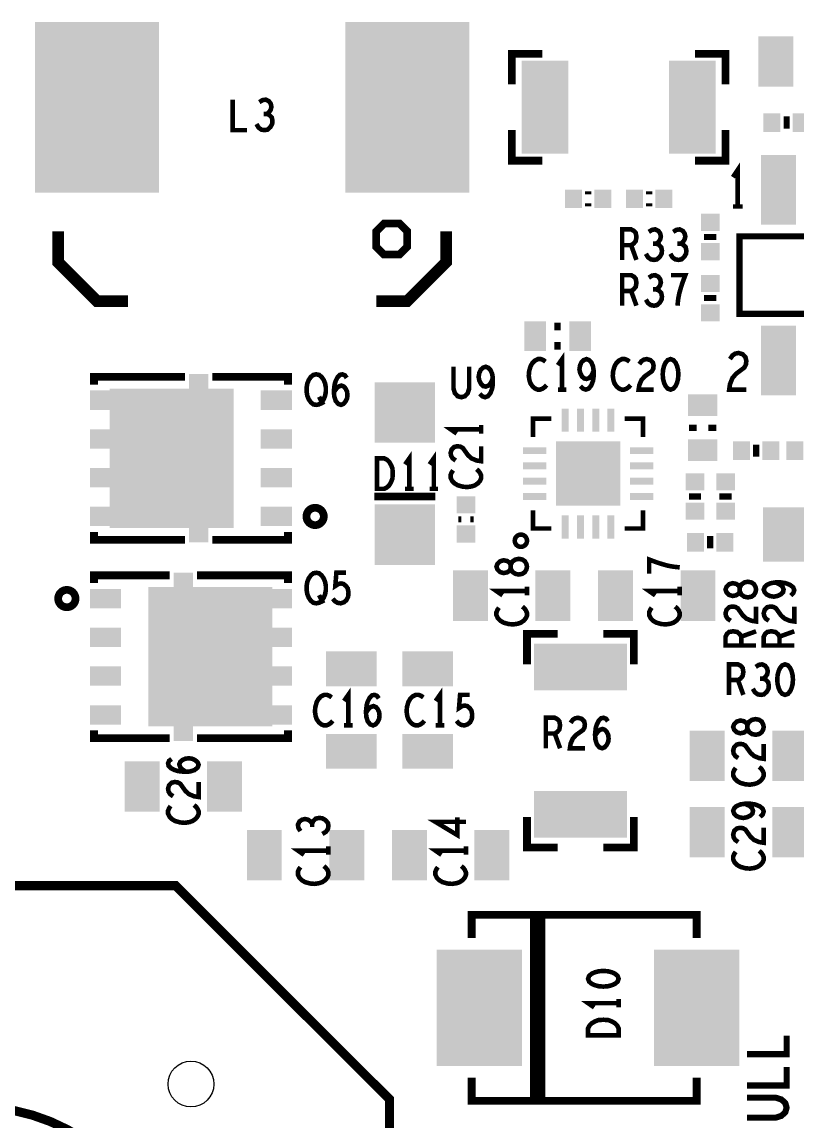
# Model space of a CAD drawing. Extents: x -15 to 124, y -144 to 129.
# Drawn here: x 32.47 to 57.84, y 36.79 to 72.79 of the extents above; entities that cross this region are included whole.
import ezdxf

# ---------------------------------------------------------------- set-up
doc = ezdxf.new("R2010")
doc.units = 0
doc.layers.get('0').update_dxf_attribs({"linetype": 'CONTINUOUS'})
for name, color, linetype in [('BOARD_ART', 7, 'CONTINUOUS'), ('PASTETOP_ART', 6, 'CONTINUOUS'), ('SILK_TOP_ART', 1, 'CONTINUOUS'), ('UCBALANCER-1-4_DRL', 13, 'CONTINUOUS')]:
    doc.layers.add(name, color=color, linetype=linetype)

# ---------------------------------------------------------------- blocks, each defined once
blk = doc.blocks.new('SQUARE_50')
blk.add_solid([(1.0541, 1.0541), (1.0541, -1.0541), (-1.0541, 1.0541), (-1.0541, -1.0541)])
blk = doc.blocks.new('RECTANGLE_71')
blk.add_solid([(2.032, 2.794), (2.032, -2.794), (-2.032, 2.794), (-2.032, -2.794)])
blk = doc.blocks.new('RECTANGLE_69')
blk.add_solid([(0.381, 0.1143), (0.381, -0.1143), (-0.381, 0.1143), (-0.381, -0.1143)])
blk = doc.blocks.new('RECTANGLE_67')
blk.add_solid([(0.1143, 0.381), (0.1143, -0.381), (-0.1143, 0.381), (-0.1143, -0.381)])
blk = doc.blocks.new('RECTANGLE_64')
blk.add_solid([(1.397, 1.905), (1.397, -1.905), (-1.397, 1.905), (-1.397, -1.905)])
blk = doc.blocks.new('RECTANGLE_57')
blk.add_solid([(0.762, 1.524), (0.762, -1.524), (-0.762, 1.524), (-0.762, -1.524)])
blk = doc.blocks.new('RECTANGLE_44')
blk.add_solid([(0.8255, 0.5715), (0.8255, -0.5715), (-0.8255, 0.5715), (-0.8255, -0.5715)])
blk = doc.blocks.new('SQUARE_72')
blk.add_solid([(0.9906, 0.9906), (0.9906, -0.9906), (-0.9906, 0.9906), (-0.9906, -0.9906)])
blk = doc.blocks.new('RECTANGLE_70')
blk.add_solid([(0.3556, 0.4826), (0.3556, -0.4826), (-0.3556, 0.4826), (-0.3556, -0.4826)])
blk = doc.blocks.new('RECTANGLE_47')
blk.add_solid([(0.5715, 0.8255), (0.5715, -0.8255), (-0.5715, 0.8255), (-0.5715, -0.8255)])
blk = doc.blocks.new('RECTANGLE_73')
blk.add_solid([(0.3048, 0.2794), (0.3048, -0.2794), (-0.3048, 0.2794), (-0.3048, -0.2794)])
blk = doc.blocks.new('RECTANGLE_68')
blk.add_solid([(0.4826, 0.3556), (0.4826, -0.3556), (-0.4826, 0.3556), (-0.4826, -0.3556)])
blk = doc.blocks.new('RECTANGLE_35')
blk.add_solid([(0.3175, 0.508), (0.3175, -0.508), (-0.3175, 0.508), (-0.3175, -0.508)])
blk = doc.blocks.new('RECTANGLE_74')
blk.add_solid([(0.2794, 0.3048), (0.2794, -0.3048), (-0.2794, 0.3048), (-0.2794, -0.3048)])
blk = doc.blocks.new('RECTANGLE_63')
blk.add_solid([(1.27, 0.889), (1.27, -0.889), (-1.27, 0.889), (-1.27, -0.889)])
blk = doc.blocks.new('RECTANGLE_59')
blk.add_solid([(2.032, 2.286), (2.032, -2.286), (-2.032, 2.286), (-2.032, -2.286)])
blk = doc.blocks.new('RECTANGLE_56')
blk.add_solid([(0.5715, 1.143), (0.5715, -1.143), (-0.5715, 1.143), (-0.5715, -1.143)])
blk = doc.blocks.new('RECTANGLE_36')
blk.add_solid([(0.508, 0.3175), (0.508, -0.3175), (-0.508, 0.3175), (-0.508, -0.3175)])
blk = doc.blocks.new('RECTANGLE_52')
blk.add_solid([(1.524, 0.762), (1.524, -0.762), (-1.524, 0.762), (-1.524, -0.762)])
blk = doc.blocks.new('ROUND_6')
blk.add_circle((0, 0), 0.75)

msp = doc.modelspace()

# ---------------------------------------------------------------- linework, layer by layer
at = {"layer": 'BOARD_ART', "const_width": 0.3}
msp.add_lwpolyline([(24.75, 31, 1), (37.25, 31, 1)], format="xyb", close=True, dxfattribs=at)
at = {"layer": 'SILK_TOP_ART'}
for points, const_width in [([(49.5, 71.75), (48.5, 71.75), (48.5, 70.75)], 0.254), ([(55.5, 70.75), (55.5, 71.75), (54.5, 71.75)], 0.254), ([(39.3667, 70.25), (39.3667, 69.25), (39.8333, 69.25)], 0.15), ([(40.4817, 69.7833), (40.5517, 69.8333), (40.61, 69.9166), (40.6333, 70.0167), (40.61, 70.1167), (40.5517, 70.2), (40.4467, 70.25), (40.3417, 70.2333), (40.2367, 70.1667)], 0.15), ([(40.1433, 69.45), (40.2133, 69.3333), (40.3067, 69.2667), (40.4117, 69.25), (40.505, 69.2667), (40.5983, 69.35), (40.6567, 69.45), (40.6683, 69.55), (40.645, 69.6666), (40.5633, 69.75), (40.4817, 69.7833), (40.3767, 69.7833)], 0.15), ([(57.5, 69.7), (57.5, 69.3)], 0.2032), ([(48.5, 69.25), (48.5, 68.25), (49.5, 68.25)], 0.254), ([(54.5, 68.25), (55.5, 68.25), (55.5, 69.25)], 0.254), ([(55.9, 66.75), (55.9, 67.95), (55.74, 67.71)], 0.15), ([(51, 67.15), (51, 67.25)], 0.2032), ([(53, 67.25), (53, 67.15)], 0.2032), ([(51, 66.75), (51, 66.85)], 0.2032), ([(53, 66.85), (53, 66.75)], 0.2032), ([(55.74, 66.75), (56.06, 66.75)], 0.15), ([(44.064, 65.936), (44.064, 65.428), (44.318, 65.174), (44.826, 65.174), (45.08, 65.428), (45.08, 65.936), (44.826, 66.19), (44.318, 66.19), (44.064, 65.936)], 0.254), ([(35.936, 63.65), (34.92, 63.65), (33.65, 64.92), (33.65, 65.936)], 0.381), ([(46.35, 65.936), (46.35, 64.92), (45.08, 63.65), (44.064, 63.65)], 0.381), ([(52.1167, 65), (52.1167, 66), (52.4083, 66), (52.5017, 65.95), (52.56, 65.8833), (52.5833, 65.75), (52.56, 65.6167), (52.49, 65.5333), (52.4083, 65.4833), (52.1167, 65.4833)], 0.15), ([(53.2317, 65.5333), (53.3017, 65.5833), (53.36, 65.6666), (53.3833, 65.7667), (53.36, 65.8667), (53.3017, 65.95), (53.1967, 66), (53.0917, 65.9833), (52.9867, 65.9167)], 0.15), ([(54.0317, 65.5333), (54.1017, 65.5833), (54.16, 65.6666), (54.1833, 65.7667), (54.16, 65.8667), (54.1017, 65.95), (53.9967, 66), (53.8917, 65.9833), (53.7867, 65.9167)], 0.15), ([(52.4083, 65.4833), (52.5833, 65)], 0.15), ([(52.8933, 65.2), (52.9633, 65.0833), (53.0567, 65.0167), (53.1617, 65), (53.255, 65.0167), (53.3483, 65.1), (53.4067, 65.2), (53.4183, 65.3), (53.395, 65.4166), (53.3133, 65.5), (53.2317, 65.5333), (53.1267, 65.5333)], 0.15), ([(53.6933, 65.2), (53.7633, 65.0833), (53.8567, 65.0167), (53.9617, 65), (54.055, 65.0167), (54.1483, 65.1), (54.2067, 65.2), (54.2183, 65.3), (54.195, 65.4166), (54.1133, 65.5), (54.0317, 65.5333), (53.9267, 65.5333)], 0.15), ([(55.2, 65.75), (54.8, 65.75)], 0.2032), ([(61.04, 63.23), (61.04, 65.77), (55.96, 65.77), (55.96, 63.23), (61.04, 63.23)], 0.2032), ([(52.1167, 63.5), (52.1167, 64.5), (52.4083, 64.5), (52.5017, 64.45), (52.56, 64.3833), (52.5833, 64.25), (52.56, 64.1167), (52.49, 64.0333), (52.4083, 63.9833), (52.1167, 63.9833)], 0.15), ([(53.2317, 64.0333), (53.3017, 64.0833), (53.36, 64.1666), (53.3833, 64.2667), (53.36, 64.3667), (53.3017, 64.45), (53.1967, 64.5), (53.0917, 64.4833), (52.9867, 64.4167)], 0.15), ([(53.9267, 63.5), (53.95, 63.7167), (53.985, 63.9), (54.0317, 64.0667), (54.09, 64.25), (54.1833, 64.5), (53.7167, 64.5)], 0.15), ([(52.8933, 63.7), (52.9633, 63.5833), (53.0567, 63.5167), (53.1617, 63.5), (53.255, 63.5167), (53.3483, 63.6), (53.4067, 63.7), (53.4183, 63.8), (53.395, 63.9166), (53.3133, 64), (53.2317, 64.0333), (53.1267, 64.0333)], 0.15), ([(52.4083, 63.9833), (52.5833, 63.5)], 0.15), ([(54.8, 63.75), (55.2, 63.75)], 0.2032), ([(50, 62.6905), (50, 62.9445)], 0.2032), ([(50, 62.0555), (50, 62.3095)], 0.2032), ([(50.15, 60.75), (50.15, 61.75), (50.01, 61.55)], 0.15), ([(55.6467, 61.75), (55.7267, 61.87), (55.82, 61.93), (55.9267, 61.95), (56.06, 61.91), (56.1533, 61.81), (56.18, 61.69), (56.1667, 61.57), (56.1133, 61.47), (55.8467, 61.27), (55.7267, 61.13), (55.6467, 60.93), (55.62, 60.75), (56.18, 60.75)], 0.15), ([(46.5933, 61.5), (46.5933, 60.7833), (46.64, 60.6333), (46.7333, 60.5333), (46.85, 60.5), (46.9667, 60.5333), (47.06, 60.6333), (47.1067, 60.7833), (47.1067, 61.5)], 0.15), ([(47.4517, 60.6166), (47.5333, 60.5333), (47.6267, 60.5), (47.72, 60.5333), (47.8017, 60.6333), (47.86, 60.7833), (47.8833, 60.9333), (47.8833, 61.1167), (47.86, 61.2667), (47.8017, 61.4), (47.7317, 61.4667), (47.65, 61.5), (47.5567, 61.4667), (47.4867, 61.4), (47.44, 61.3), (47.4167, 61.1666), (47.44, 61.05), (47.4983, 60.9333), (47.5683, 60.8666), (47.65, 60.85), (47.7433, 60.8833), (47.8133, 60.9667), (47.8833, 61.1167)], 0.15), ([(49.6067, 61.6667), (49.5367, 61.7167), (49.455, 61.75), (49.3617, 61.75), (49.2567, 61.7), (49.175, 61.6167), (49.1167, 61.5167), (49.07, 61.35), (49.0583, 61.2), (49.0817, 61.05), (49.1167, 60.95), (49.1867, 60.85), (49.2683, 60.7833), (49.35, 60.75), (49.4317, 60.75), (49.5133, 60.7833), (49.5833, 60.8333), (49.6417, 60.9)], 0.15), ([(50.7517, 60.8666), (50.8333, 60.7833), (50.9267, 60.75), (51.02, 60.7833), (51.1017, 60.8833), (51.16, 61.0333), (51.1833, 61.1833), (51.1833, 61.3667), (51.16, 61.5167), (51.1017, 61.65), (51.0317, 61.7167), (50.95, 61.75), (50.8567, 61.7167), (50.7867, 61.65), (50.74, 61.55), (50.7167, 61.4166), (50.74, 61.3), (50.7983, 61.1833), (50.8683, 61.1166), (50.95, 61.1), (51.0433, 61.1333), (51.1133, 61.2167), (51.1833, 61.3667)], 0.15), ([(52.3567, 61.6667), (52.2867, 61.7167), (52.205, 61.75), (52.1117, 61.75), (52.0067, 61.7), (51.925, 61.6167), (51.8667, 61.5167), (51.82, 61.35), (51.8083, 61.2), (51.8317, 61.05), (51.8667, 60.95), (51.9367, 60.85), (52.0183, 60.7833), (52.1, 60.75), (52.1817, 60.75), (52.2633, 60.7833), (52.3333, 60.8333), (52.3917, 60.9)], 0.15), ([(52.6783, 61.5833), (52.7483, 61.6833), (52.83, 61.7333), (52.9233, 61.75), (53.04, 61.7167), (53.1217, 61.6333), (53.145, 61.5333), (53.1333, 61.4333), (53.0867, 61.35), (52.8533, 61.1833), (52.7483, 61.0667), (52.6783, 60.9), (52.655, 60.75), (53.145, 60.75)], 0.15), ([(53.7, 61.75), (53.6067, 61.7167), (53.5367, 61.6333), (53.49, 61.5333), (53.455, 61.4), (53.4433, 61.25), (53.455, 61.1), (53.49, 60.9667), (53.5367, 60.8666), (53.6067, 60.7833), (53.7, 60.75), (53.7933, 60.7833), (53.8633, 60.8666), (53.91, 60.9667), (53.945, 61.1), (53.9567, 61.25), (53.945, 61.4), (53.91, 61.5333), (53.8633, 61.6333), (53.7933, 61.7167), (53.7, 61.75)], 0.15), ([(37.8056, 61.167), (34.825, 61.167), (34.825, 60.913)], 0.254), ([(41.175, 60.913), (41.175, 61.167), (38.6944, 61.167)], 0.254), ([(42.1, 60.25), (42.0067, 60.2667), (41.925, 60.3333), (41.855, 60.4333), (41.8083, 60.55), (41.785, 60.6833), (41.785, 60.8167), (41.8083, 60.95), (41.855, 61.0667), (41.925, 61.1667), (42.0067, 61.2333), (42.1, 61.25), (42.1933, 61.2333), (42.275, 61.1667), (42.345, 61.0667), (42.3917, 60.95), (42.415, 60.8167), (42.415, 60.6833), (42.3917, 60.55), (42.345, 60.4333), (42.275, 60.3333), (42.1933, 60.2667), (42.1, 60.25)], 0.15), ([(42.6783, 60.6666), (42.76, 60.7833), (42.83, 60.85), (42.9233, 60.8833), (43.005, 60.85), (43.0633, 60.7833), (43.11, 60.6833), (43.1217, 60.5667), (43.11, 60.4667), (43.0633, 60.3666), (42.9933, 60.2833), (42.9117, 60.25), (42.8183, 60.2833), (42.7367, 60.3833), (42.69, 60.5333), (42.6783, 60.7), (42.7017, 60.9166), (42.7367, 61.0333), (42.795, 61.15), (42.8767, 61.2333), (42.9583, 61.25), (43.04, 61.2167), (43.0983, 61.1333)], 0.15), ([(42.1933, 60.5167), (42.3333, 60.25)], 0.15), ([(50.01, 60.75), (50.29, 60.75)], 0.15), ([(49.2, 59.2), (49.2, 59.8), (49.8, 59.8)], 0.15), ([(52.2, 59.8), (52.8, 59.8), (52.8, 59.2)], 0.15), ([(47.5, 59.45), (46.5, 59.45), (46.7, 59.31)], 0.15), ([(47.5, 59.31), (47.5, 59.59)], 0.15), ([(54.5595, 59.5), (54.3055, 59.5)], 0.2032), ([(55.1945, 59.5), (54.9405, 59.5)], 0.2032), ([(56.5, 58.95), (56.5, 58.55)], 0.2032), ([(45.15, 57.5), (45.15, 58.5), (45.01, 58.3)], 0.15), ([(45.95, 57.5), (45.95, 58.5), (45.81, 58.3)], 0.15), ([(46.6667, 58.4283), (46.5667, 58.4983), (46.5167, 58.58), (46.5, 58.6733), (46.5333, 58.79), (46.6167, 58.8717), (46.7167, 58.895), (46.8167, 58.8833), (46.9, 58.8367), (47.0667, 58.6033), (47.1833, 58.4983), (47.35, 58.4283), (47.5, 58.405), (47.5, 58.895)], 0.15), ([(44.0933, 57.5), (44.0933, 58.5), (44.3267, 58.5), (44.42, 58.45), (44.49, 58.3833), (44.5483, 58.2833), (44.595, 58.1666), (44.6067, 58), (44.595, 57.8333), (44.5483, 57.7167), (44.49, 57.6166), (44.42, 57.55), (44.3267, 57.5), (44.0933, 57.5)], 0.15), ([(46.5833, 58.1067), (46.5333, 58.0367), (46.5, 57.955), (46.5, 57.8617), (46.55, 57.7567), (46.6333, 57.675), (46.7333, 57.6167), (46.9, 57.57), (47.05, 57.5583), (47.2, 57.5817), (47.3, 57.6167), (47.4, 57.6867), (47.4667, 57.7683), (47.5, 57.85), (47.5, 57.9317), (47.4667, 58.0133), (47.4167, 58.0833), (47.35, 58.1417)], 0.15), ([(46, 57.25), (44, 57.25)], 0.25), ([(45.01, 57.5), (45.29, 57.5)], 0.15), ([(45.81, 57.5), (46.09, 57.5)], 0.15), ([(54.3, 57.25), (54.7, 57.25)], 0.2032), ([(55.3, 57.25), (55.7, 57.25)], 0.2032), ([(46.75, 56.5), (46.85, 56.5)], 0.2032), ([(47.15, 56.5), (47.25, 56.5)], 0.2032), ([(49.8, 56.2), (49.2, 56.2), (49.2, 56.8)], 0.15), ([(52.8, 56.8), (52.8, 56.2), (52.2, 56.2)], 0.15), ([(37.8056, 55.833), (34.825, 55.833), (34.825, 56.087)], 0.254), ([(41.175, 56.087), (41.175, 55.833), (38.6944, 55.833)], 0.254), ([(55, 55.55), (55, 55.95)], 0.2032), ([(49, 54.95), (48.9833, 55.0317), (48.9333, 55.125), (48.85, 55.1833), (48.7333, 55.2067), (48.6167, 55.1833), (48.5167, 55.1133), (48.4667, 55.0083), (48.4667, 54.8917), (48.4333, 54.8217), (48.35, 54.7633), (48.2333, 54.74), (48.1167, 54.775), (48.0333, 54.8567), (48, 54.95), (48.0333, 55.0433), (48.1167, 55.125), (48.2333, 55.16), (48.35, 55.1367), (48.4333, 55.0783), (48.4667, 55.0083), (48.4667, 54.8917), (48.5167, 54.7867), (48.6167, 54.7167), (48.7333, 54.6933), (48.85, 54.7167), (48.9333, 54.775), (48.9833, 54.8683), (49, 54.95)], 0.15), ([(54, 54.9267), (53.7833, 54.95), (53.6, 54.985), (53.4333, 55.0317), (53.25, 55.09), (53, 55.1833), (53, 54.7167)], 0.15), ([(34.825, 54.413), (34.825, 54.667), (37.3056, 54.667)], 0.254), ([(38.1944, 54.667), (41.175, 54.667), (41.175, 54.413)], 0.254), ([(42.1, 53.75), (42.0067, 53.7667), (41.925, 53.8333), (41.855, 53.9333), (41.8083, 54.05), (41.785, 54.1833), (41.785, 54.3167), (41.8083, 54.45), (41.855, 54.5667), (41.925, 54.6667), (42.0067, 54.7333), (42.1, 54.75), (42.1933, 54.7333), (42.275, 54.6667), (42.345, 54.5667), (42.3917, 54.45), (42.415, 54.3167), (42.415, 54.1833), (42.3917, 54.05), (42.345, 53.9333), (42.275, 53.8333), (42.1933, 53.7667), (42.1, 53.75)], 0.15), ([(42.6433, 53.9), (42.7133, 53.8167), (42.795, 53.7667), (42.9, 53.75), (43.005, 53.7833), (43.0867, 53.85), (43.145, 53.9667), (43.1567, 54.1), (43.1333, 54.2333), (43.075, 54.3167), (42.9933, 54.3833), (42.9117, 54.4), (42.83, 54.3833), (42.725, 54.3167), (42.76, 54.75), (43.075, 54.75)], 0.15), ([(56.5, 54.2), (56.4833, 54.2817), (56.4333, 54.375), (56.35, 54.4333), (56.2333, 54.4567), (56.1167, 54.4333), (56.0167, 54.3633), (55.9667, 54.2583), (55.9667, 54.1417), (55.9333, 54.0717), (55.85, 54.0133), (55.7333, 53.99), (55.6167, 54.025), (55.5333, 54.1067), (55.5, 54.2), (55.5333, 54.2933), (55.6167, 54.375), (55.7333, 54.41), (55.85, 54.3867), (55.9333, 54.3283), (55.9667, 54.2583), (55.9667, 54.1417), (56.0167, 54.0367), (56.1167, 53.9667), (56.2333, 53.9433), (56.35, 53.9667), (56.4333, 54.025), (56.4833, 54.1183), (56.5, 54.2)], 0.15), ([(57.6334, 54.0017), (57.7167, 54.0833), (57.75, 54.1767), (57.7167, 54.27), (57.6167, 54.3517), (57.4667, 54.41), (57.3167, 54.4333), (57.1333, 54.4333), (56.9833, 54.41), (56.85, 54.3517), (56.7833, 54.2817), (56.75, 54.2), (56.7833, 54.1067), (56.85, 54.0367), (56.95, 53.99), (57.0834, 53.9667), (57.2, 53.99), (57.3167, 54.0483), (57.3834, 54.1183), (57.4, 54.2), (57.3667, 54.2933), (57.2833, 54.3633), (57.1333, 54.4333)], 0.15), ([(42.1933, 54.0167), (42.3333, 53.75)], 0.15), ([(49, 54.15), (48, 54.15), (48.2, 54.01)], 0.15), ([(49, 54.01), (49, 54.29)], 0.15), ([(54, 54.15), (53, 54.15), (53.2, 54.01)], 0.15), ([(54, 54.01), (54, 54.29)], 0.15), ([(48.0833, 53.6067), (48.0333, 53.5367), (48, 53.455), (48, 53.3617), (48.05, 53.2567), (48.1333, 53.175), (48.2333, 53.1167), (48.4, 53.07), (48.55, 53.0583), (48.7, 53.0817), (48.8, 53.1167), (48.9, 53.1867), (48.9667, 53.2683), (49, 53.35), (49, 53.4317), (48.9667, 53.5133), (48.9167, 53.5833), (48.85, 53.6417)], 0.15), ([(53.0833, 53.6067), (53.0333, 53.5367), (53, 53.455), (53, 53.3617), (53.05, 53.2567), (53.1333, 53.175), (53.2333, 53.1167), (53.4, 53.07), (53.55, 53.0583), (53.7, 53.0817), (53.8, 53.1167), (53.9, 53.1867), (53.9667, 53.2683), (54, 53.35), (54, 53.4317), (53.9667, 53.5133), (53.9167, 53.5833), (53.85, 53.6417)], 0.15), ([(55.6667, 53.1783), (55.5667, 53.2483), (55.5167, 53.33), (55.5, 53.4233), (55.5333, 53.54), (55.6167, 53.6217), (55.7167, 53.645), (55.8167, 53.6333), (55.9, 53.5867), (56.0667, 53.3533), (56.1833, 53.2483), (56.35, 53.1783), (56.5, 53.155), (56.5, 53.645)], 0.15), ([(56.9167, 53.1783), (56.8167, 53.2483), (56.7667, 53.33), (56.75, 53.4233), (56.7833, 53.54), (56.8667, 53.6217), (56.9667, 53.645), (57.0667, 53.6333), (57.15, 53.5867), (57.3167, 53.3533), (57.4333, 53.2483), (57.6, 53.1783), (57.75, 53.155), (57.75, 53.645)], 0.15), ([(50, 52.75), (49, 52.75), (49, 51.75)], 0.254), ([(52.5, 51.75), (52.5, 52.75), (51.5, 52.75)], 0.254), ([(56.5, 52.3667), (55.5, 52.3667), (55.5, 52.6583), (55.55, 52.7517), (55.6167, 52.81), (55.75, 52.8333), (55.8833, 52.81), (55.9667, 52.74), (56.0167, 52.6583), (56.0167, 52.3667)], 0.15), ([(56.0167, 52.6583), (56.5, 52.8333)], 0.15), ([(57.75, 52.3667), (56.75, 52.3667), (56.75, 52.6583), (56.8, 52.7517), (56.8667, 52.81), (57, 52.8333), (57.1333, 52.81), (57.2167, 52.74), (57.2667, 52.6583), (57.2667, 52.3667)], 0.15), ([(57.2667, 52.6583), (57.75, 52.8333)], 0.15), ([(55.6167, 50.75), (55.6167, 51.75), (55.9083, 51.75), (56.0017, 51.7), (56.06, 51.6333), (56.0833, 51.5), (56.06, 51.3667), (55.99, 51.2833), (55.9083, 51.2333), (55.6167, 51.2333)], 0.15), ([(56.7317, 51.2833), (56.8017, 51.3333), (56.86, 51.4166), (56.8833, 51.5167), (56.86, 51.6167), (56.8017, 51.7), (56.6967, 51.75), (56.5917, 51.7333), (56.4867, 51.6667)], 0.15), ([(57.45, 51.75), (57.3567, 51.7167), (57.2867, 51.6333), (57.24, 51.5333), (57.205, 51.4), (57.1933, 51.25), (57.205, 51.1), (57.24, 50.9667), (57.2867, 50.8666), (57.3567, 50.7833), (57.45, 50.75), (57.5433, 50.7833), (57.6133, 50.8666), (57.66, 50.9667), (57.695, 51.1), (57.7067, 51.25), (57.695, 51.4), (57.66, 51.5333), (57.6133, 51.6333), (57.5433, 51.7167), (57.45, 51.75)], 0.15), ([(55.9083, 51.2333), (56.0833, 50.75)], 0.15), ([(56.3933, 50.95), (56.4633, 50.8333), (56.5567, 50.7667), (56.6617, 50.75), (56.755, 50.7667), (56.8483, 50.85), (56.9067, 50.95), (56.9183, 51.05), (56.895, 51.1666), (56.8133, 51.25), (56.7317, 51.2833), (56.6267, 51.2833)], 0.15), ([(42.6067, 50.6667), (42.5367, 50.7167), (42.455, 50.75), (42.3617, 50.75), (42.2567, 50.7), (42.175, 50.6167), (42.1167, 50.5167), (42.07, 50.35), (42.0583, 50.2), (42.0817, 50.05), (42.1167, 49.95), (42.1867, 49.85), (42.2683, 49.7833), (42.35, 49.75), (42.4317, 49.75), (42.5133, 49.7833), (42.5833, 49.8333), (42.6417, 49.9)], 0.15), ([(43.15, 49.75), (43.15, 50.75), (43.01, 50.55)], 0.15), ([(43.7283, 50.1666), (43.81, 50.2833), (43.88, 50.35), (43.9733, 50.3833), (44.055, 50.35), (44.1133, 50.2833), (44.16, 50.1833), (44.1717, 50.0667), (44.16, 49.9667), (44.1133, 49.8666), (44.0433, 49.7833), (43.9617, 49.75), (43.8683, 49.7833), (43.7867, 49.8833), (43.74, 50.0333), (43.7283, 50.2), (43.7517, 50.4166), (43.7867, 50.5333), (43.845, 50.65), (43.9267, 50.7333), (44.0083, 50.75), (44.09, 50.7167), (44.1483, 50.6333)], 0.15), ([(45.6067, 50.6667), (45.5367, 50.7167), (45.455, 50.75), (45.3617, 50.75), (45.2567, 50.7), (45.175, 50.6167), (45.1167, 50.5167), (45.07, 50.35), (45.0583, 50.2), (45.0817, 50.05), (45.1167, 49.95), (45.1867, 49.85), (45.2683, 49.7833), (45.35, 49.75), (45.4317, 49.75), (45.5133, 49.7833), (45.5833, 49.8333), (45.6417, 49.9)], 0.15), ([(46.15, 49.75), (46.15, 50.75), (46.01, 50.55)], 0.15), ([(46.6933, 49.9), (46.7633, 49.8167), (46.845, 49.7667), (46.95, 49.75), (47.055, 49.7833), (47.1367, 49.85), (47.195, 49.9667), (47.2067, 50.1), (47.1833, 50.2333), (47.125, 50.3167), (47.0433, 50.3833), (46.9617, 50.4), (46.88, 50.3833), (46.775, 50.3167), (46.81, 50.75), (47.125, 50.75)], 0.15), ([(49.6167, 49), (49.6167, 50), (49.9083, 50), (50.0017, 49.95), (50.06, 49.8833), (50.0833, 49.75), (50.06, 49.6167), (49.99, 49.5333), (49.9083, 49.4833), (49.6167, 49.4833)], 0.15), ([(50.4283, 49.8333), (50.4983, 49.9333), (50.58, 49.9833), (50.6733, 50), (50.79, 49.9667), (50.8717, 49.8833), (50.895, 49.7833), (50.8833, 49.6833), (50.8367, 49.6), (50.6033, 49.4333), (50.4983, 49.3167), (50.4283, 49.15), (50.405, 49), (50.895, 49)], 0.15), ([(51.2283, 49.4166), (51.31, 49.5333), (51.38, 49.6), (51.4733, 49.6333), (51.555, 49.6), (51.6133, 49.5333), (51.66, 49.4333), (51.6717, 49.3167), (51.66, 49.2167), (51.6133, 49.1166), (51.5433, 49.0333), (51.4617, 49), (51.3683, 49.0333), (51.2867, 49.1333), (51.24, 49.2833), (51.2283, 49.45), (51.2517, 49.6666), (51.2867, 49.7833), (51.345, 49.9), (51.4267, 49.9833), (51.5083, 50), (51.59, 49.9667), (51.6483, 49.8833)], 0.15), ([(34.825, 49.587), (34.825, 49.333), (37.3056, 49.333)], 0.254), ([(38.1944, 49.333), (41.175, 49.333), (41.175, 49.587)], 0.254), ([(43.01, 49.75), (43.29, 49.75)], 0.15), ([(46.01, 49.75), (46.29, 49.75)], 0.15), ([(56.75, 49.7), (56.7333, 49.7817), (56.6833, 49.875), (56.6, 49.9333), (56.4833, 49.9567), (56.3667, 49.9333), (56.2667, 49.8633), (56.2167, 49.7583), (56.2167, 49.6417), (56.1833, 49.5717), (56.1, 49.5133), (55.9833, 49.49), (55.8667, 49.525), (55.7833, 49.6067), (55.75, 49.7), (55.7833, 49.7933), (55.8667, 49.875), (55.9833, 49.91), (56.1, 49.8867), (56.1833, 49.8283), (56.2167, 49.7583), (56.2167, 49.6417), (56.2667, 49.5367), (56.3667, 49.4667), (56.4833, 49.4433), (56.6, 49.4667), (56.6833, 49.525), (56.7333, 49.6183), (56.75, 49.7)], 0.15), ([(49.9083, 49.4833), (50.0833, 49)], 0.15), ([(55.9167, 48.6783), (55.8167, 48.7483), (55.7667, 48.83), (55.75, 48.9233), (55.7833, 49.04), (55.8667, 49.1217), (55.9667, 49.145), (56.0667, 49.1333), (56.15, 49.0867), (56.3167, 48.8533), (56.4333, 48.7483), (56.6, 48.6783), (56.75, 48.655), (56.75, 49.145)], 0.15), ([(37.8334, 48.2283), (37.7167, 48.31), (37.65, 48.38), (37.6167, 48.4733), (37.65, 48.555), (37.7167, 48.6133), (37.8167, 48.66), (37.9333, 48.6717), (38.0333, 48.66), (38.1334, 48.6133), (38.2167, 48.5433), (38.25, 48.4617), (38.2167, 48.3683), (38.1167, 48.2867), (37.9667, 48.24), (37.8, 48.2283), (37.5834, 48.2517), (37.4667, 48.2867), (37.35, 48.345), (37.2667, 48.4267), (37.25, 48.5083), (37.2833, 48.59), (37.3667, 48.6483)], 0.15), ([(55.8333, 48.3567), (55.7833, 48.2867), (55.75, 48.205), (55.75, 48.1117), (55.8, 48.0067), (55.8833, 47.925), (55.9833, 47.8667), (56.15, 47.82), (56.3, 47.8083), (56.45, 47.8317), (56.55, 47.8667), (56.65, 47.9367), (56.7167, 48.0183), (56.75, 48.1), (56.75, 48.1817), (56.7167, 48.2633), (56.6667, 48.3333), (56.6, 48.3917)], 0.15), ([(37.4167, 47.4283), (37.3167, 47.4983), (37.2667, 47.58), (37.25, 47.6733), (37.2833, 47.79), (37.3667, 47.8717), (37.4667, 47.895), (37.5667, 47.8833), (37.65, 47.8367), (37.8167, 47.6033), (37.9333, 47.4983), (38.1, 47.4283), (38.25, 47.405), (38.25, 47.895)], 0.15), ([(37.3333, 47.1067), (37.2833, 47.0367), (37.25, 46.955), (37.25, 46.8617), (37.3, 46.7567), (37.3833, 46.675), (37.4833, 46.6167), (37.65, 46.57), (37.8, 46.5583), (37.95, 46.5817), (38.05, 46.6167), (38.15, 46.6867), (38.2167, 46.7683), (38.25, 46.85), (38.25, 46.9317), (38.2167, 47.0133), (38.1667, 47.0833), (38.1, 47.1417)], 0.15), ([(56.6334, 46.7517), (56.7167, 46.8333), (56.75, 46.9267), (56.7167, 47.02), (56.6167, 47.1017), (56.4667, 47.16), (56.3167, 47.1833), (56.1333, 47.1833), (55.9833, 47.16), (55.85, 47.1017), (55.7833, 47.0317), (55.75, 46.95), (55.7833, 46.8567), (55.85, 46.7867), (55.95, 46.74), (56.0834, 46.7167), (56.2, 46.74), (56.3167, 46.7983), (56.3834, 46.8683), (56.4, 46.95), (56.3667, 47.0433), (56.2833, 47.1133), (56.1333, 47.1833)], 0.15), ([(47, 46.59), (46, 46.59), (46.7167, 46.1583), (46.7167, 46.7417)], 0.15), ([(49, 46.75), (49, 45.75), (50, 45.75)], 0.254), ([(51.5, 45.75), (52.5, 45.75), (52.5, 46.75)], 0.254), ([(41.9667, 46.5317), (41.9167, 46.6017), (41.8334, 46.66), (41.7333, 46.6833), (41.6333, 46.66), (41.55, 46.6017), (41.5, 46.4967), (41.5167, 46.3917), (41.5833, 46.2867)], 0.15), ([(42.3, 46.1933), (42.4167, 46.2633), (42.4833, 46.3567), (42.5, 46.4617), (42.4833, 46.555), (42.4, 46.6483), (42.3, 46.7067), (42.2, 46.7183), (42.0834, 46.695), (42, 46.6133), (41.9667, 46.5317), (41.9667, 46.4267)], 0.15), ([(55.9167, 45.9283), (55.8167, 45.9983), (55.7667, 46.08), (55.75, 46.1733), (55.7833, 46.29), (55.8667, 46.3717), (55.9667, 46.395), (56.0667, 46.3833), (56.15, 46.3367), (56.3167, 46.1033), (56.4333, 45.9983), (56.6, 45.9283), (56.75, 45.905), (56.75, 46.395)], 0.15), ([(42.5, 45.51), (42.5, 45.79)], 0.15), ([(47, 45.51), (47, 45.79)], 0.15), ([(42.5, 45.65), (41.5, 45.65), (41.7, 45.51)], 0.15), ([(47, 45.65), (46, 45.65), (46.2, 45.51)], 0.15), ([(55.8333, 45.6067), (55.7833, 45.5367), (55.75, 45.455), (55.75, 45.3617), (55.8, 45.2567), (55.8833, 45.175), (55.9833, 45.1167), (56.15, 45.07), (56.3, 45.0583), (56.45, 45.0817), (56.55, 45.1167), (56.65, 45.1867), (56.7167, 45.2683), (56.75, 45.35), (56.75, 45.4317), (56.7167, 45.5133), (56.6667, 45.5833), (56.6, 45.6417)], 0.15), ([(41.5833, 45.1067), (41.5333, 45.0367), (41.5, 44.955), (41.5, 44.8617), (41.55, 44.7567), (41.6333, 44.675), (41.7333, 44.6167), (41.9, 44.57), (42.05, 44.5583), (42.2, 44.5817), (42.3, 44.6167), (42.4, 44.6867), (42.4667, 44.7683), (42.5, 44.85), (42.5, 44.9317), (42.4667, 45.0133), (42.4167, 45.0833), (42.35, 45.1417)], 0.15), ([(46.0833, 45.1067), (46.0333, 45.0367), (46, 44.955), (46, 44.8617), (46.05, 44.7567), (46.1333, 44.675), (46.2333, 44.6167), (46.4, 44.57), (46.55, 44.5583), (46.7, 44.5817), (46.8, 44.6167), (46.9, 44.6867), (46.9667, 44.7683), (47, 44.85), (47, 44.9317), (46.9667, 45.0133), (46.9167, 45.0833), (46.85, 45.1417)], 0.15), ([(31, 44.5), (37.5, 44.5), (44.5, 37.5), (44.5, 24.5), (37.5, 17.5), (24.5, 17.5), (17.5, 24.5), (17.5, 37.5), (24.5, 44.5), (31, 44.5)], 0.3), ([(54.556, 42.786), (54.556, 43.548), (47.19, 43.548), (47.19, 42.786)], 0.254), ([(49.222, 37.452), (49.222, 43.548), (49.476, 43.548), (49.476, 37.452)], 0.254), ([(51, 41.45), (51.0333, 41.3567), (51.1167, 41.2867), (51.2167, 41.24), (51.35, 41.205), (51.5, 41.1933), (51.65, 41.205), (51.7833, 41.24), (51.8834, 41.2867), (51.9667, 41.3567), (52, 41.45), (51.9667, 41.5433), (51.8834, 41.6133), (51.7833, 41.66), (51.65, 41.695), (51.5, 41.7067), (51.35, 41.695), (51.2167, 41.66), (51.1167, 41.6133), (51.0333, 41.5433), (51, 41.45)], 0.15), ([(52, 40.65), (51, 40.65), (51.2, 40.51)], 0.15), ([(52, 40.51), (52, 40.79)], 0.15), ([(52, 39.5933), (51, 39.5933), (51, 39.8267), (51.05, 39.92), (51.1167, 39.99), (51.2167, 40.0483), (51.3334, 40.095), (51.5, 40.1067), (51.6667, 40.095), (51.7833, 40.0483), (51.8834, 39.99), (51.95, 39.92), (52, 39.8267), (52, 39.5933)], 0.15), ([(56.2, 38.981), (57.5, 38.981), (57.5, 39.581)], 0.2), ([(56.2, 37.954), (57.5, 37.954), (57.5, 38.554)], 0.2), ([(54.556, 38.214), (54.556, 37.452), (47.19, 37.452), (47.19, 38.214)], 0.254), ([(56.2, 36.897), (57.1317, 36.897), (57.3267, 36.957), (57.4567, 37.077), (57.5, 37.227), (57.4567, 37.377), (57.3267, 37.497), (57.1317, 37.557), (56.2, 37.557)], 0.2)]:
    msp.add_lwpolyline(points, dxfattribs=dict(at, const_width=const_width))
for points, const_width in [([(42.064, 56.879, 0.4142136), (41.78, 56.595)], 0.254), ([(42.348, 56.595, 0.4142136), (42.064, 56.879)], 0.254), ([(41.78, 56.595, 0.4142136), (42.064, 56.311)], 0.254), ([(42.064, 56.311, 0.4142136), (42.348, 56.595)], 0.254), ([(48.8, 56, 0.4142136), (48.6, 55.8)], 0.15), ([(48.6, 55.8, 0.4142136), (48.8, 55.6)], 0.15), ([(49, 55.8, 0.4142136), (48.8, 56)], 0.15), ([(48.8, 55.6, 0.4142136), (49, 55.8)], 0.15)]:
    msp.add_lwpolyline(points, format="xyb", dxfattribs=dict(at, const_width=const_width))
at = {"layer": 'SILK_TOP_ART', "const_width": 0.254}
msp.add_lwpolyline([(33.652, 53.905, 1), (34.22, 53.905, 1)], format="xyb", close=True, dxfattribs=at)

# ---------------------------------------------------------------- block references
at = {"layer": 'PASTETOP_ART'}
for name, p in [('RECTANGLE_71', (34.92, 70)), ('RECTANGLE_71', (45.08, 70)), ('RECTANGLE_47', (57.15, 71.5)), ('RECTANGLE_57', (49.587, 70)), ('RECTANGLE_57', (54.413, 70)), ('RECTANGLE_74', (57.02, 69.5)), ('RECTANGLE_74', (57.98, 69.5)), ('RECTANGLE_56', (57.23, 67.294)), ('RECTANGLE_74', (50.52, 67)), ('RECTANGLE_74', (51.48, 67)), ('RECTANGLE_74', (52.52, 67)), ('RECTANGLE_74', (53.48, 67)), ('RECTANGLE_73', (55, 66.23)), ('RECTANGLE_73', (55, 65.27)), ('RECTANGLE_73', (55, 64.23)), ('RECTANGLE_73', (55, 63.27)), ('RECTANGLE_70', (49.2634, 62.5)), ('RECTANGLE_70', (50.7366, 62.5)), ('RECTANGLE_56', (57.23, 61.706)), ('RECTANGLE_35', (38.25, 60.75)), ('SQUARE_72', (45, 60)), ('RECTANGLE_36', (35.206, 60.405)), ('RECTANGLE_59', (37.365, 58.5)), ('RECTANGLE_36', (40.794, 60.405)), ('RECTANGLE_68', (54.75, 60.2366)), ('RECTANGLE_67', (50.25, 59.75)), ('RECTANGLE_67', (50.75, 59.75)), ('RECTANGLE_67', (51.25, 59.75)), ('RECTANGLE_67', (51.75, 59.75)), ('RECTANGLE_36', (35.206, 59.135)), ('RECTANGLE_36', (40.794, 59.135)), ('SQUARE_50', (51, 58)), ('RECTANGLE_68', (54.75, 58.7634)), ('RECTANGLE_74', (56.02, 58.75)), ('RECTANGLE_74', (56.98, 58.75)), ('RECTANGLE_74', (57.77, 58.75)), ('RECTANGLE_69', (49.25, 58.75)), ('RECTANGLE_69', (52.75, 58.75)), ('RECTANGLE_69', (49.25, 58.25)), ('RECTANGLE_69', (52.75, 58.25)), ('RECTANGLE_36', (35.206, 57.865)), ('RECTANGLE_36', (40.794, 57.865)), ('RECTANGLE_73', (54.5, 57.73)), ('RECTANGLE_73', (55.5, 57.73)), ('RECTANGLE_69', (49.25, 57.75)), ('RECTANGLE_69', (52.75, 57.75)), ('RECTANGLE_73', (47, 56.98)), ('RECTANGLE_69', (49.25, 57.25)), ('RECTANGLE_69', (52.75, 57.25)), ('RECTANGLE_36', (35.206, 56.595)), ('RECTANGLE_36', (40.794, 56.595)), ('SQUARE_72', (45, 56)), ('RECTANGLE_73', (54.5, 56.77)), ('RECTANGLE_73', (55.5, 56.77)), ('RECTANGLE_63', (58, 56)), ('RECTANGLE_35', (38.25, 56.25)), ('RECTANGLE_67', (50.25, 56.25)), ('RECTANGLE_67', (50.75, 56.25)), ('RECTANGLE_67', (51.25, 56.25)), ('RECTANGLE_67', (51.75, 56.25)), ('RECTANGLE_73', (47, 56.02)), ('RECTANGLE_74', (54.52, 55.75)), ('RECTANGLE_74', (55.48, 55.75)), ('RECTANGLE_35', (37.75, 54.25)), ('RECTANGLE_47', (47.15, 54)), ('RECTANGLE_47', (49.85, 54)), ('RECTANGLE_47', (51.9, 54)), ('RECTANGLE_47', (54.6, 54)), ('RECTANGLE_36', (35.206, 53.905)), ('RECTANGLE_59', (38.635, 52)), ('RECTANGLE_36', (40.794, 53.905)), ('RECTANGLE_36', (35.206, 52.635)), ('RECTANGLE_36', (40.794, 52.635)), ('RECTANGLE_52', (50.75, 51.663)), ('RECTANGLE_44', (43.25, 51.6)), ('RECTANGLE_44', (45.75, 51.6)), ('RECTANGLE_36', (35.206, 51.365)), ('RECTANGLE_36', (40.794, 51.365)), ('RECTANGLE_36', (35.206, 50.095)), ('RECTANGLE_36', (40.794, 50.095)), ('RECTANGLE_35', (37.75, 49.75)), ('RECTANGLE_44', (43.25, 48.9)), ('RECTANGLE_44', (45.75, 48.9)), ('RECTANGLE_47', (54.9, 48.75)), ('RECTANGLE_47', (57.6, 48.75)), ('RECTANGLE_47', (36.4, 47.75)), ('RECTANGLE_47', (39.1, 47.75)), ('RECTANGLE_52', (50.75, 46.837)), ('RECTANGLE_47', (54.9, 46.25)), ('RECTANGLE_47', (57.6, 46.25)), ('RECTANGLE_47', (40.4, 45.5)), ('RECTANGLE_47', (43.1, 45.5)), ('RECTANGLE_47', (45.15, 45.5)), ('RECTANGLE_47', (47.85, 45.5)), ('RECTANGLE_64', (47.444, 40.5)), ('RECTANGLE_64', (54.556, 40.5))]:
    msp.add_blockref(name, p, dxfattribs=at)
at = {"layer": 'UCBALANCER-1-4_DRL'}
msp.add_blockref('ROUND_6', (38, 38), dxfattribs=at)

doc.saveas('drawing.dxf')
